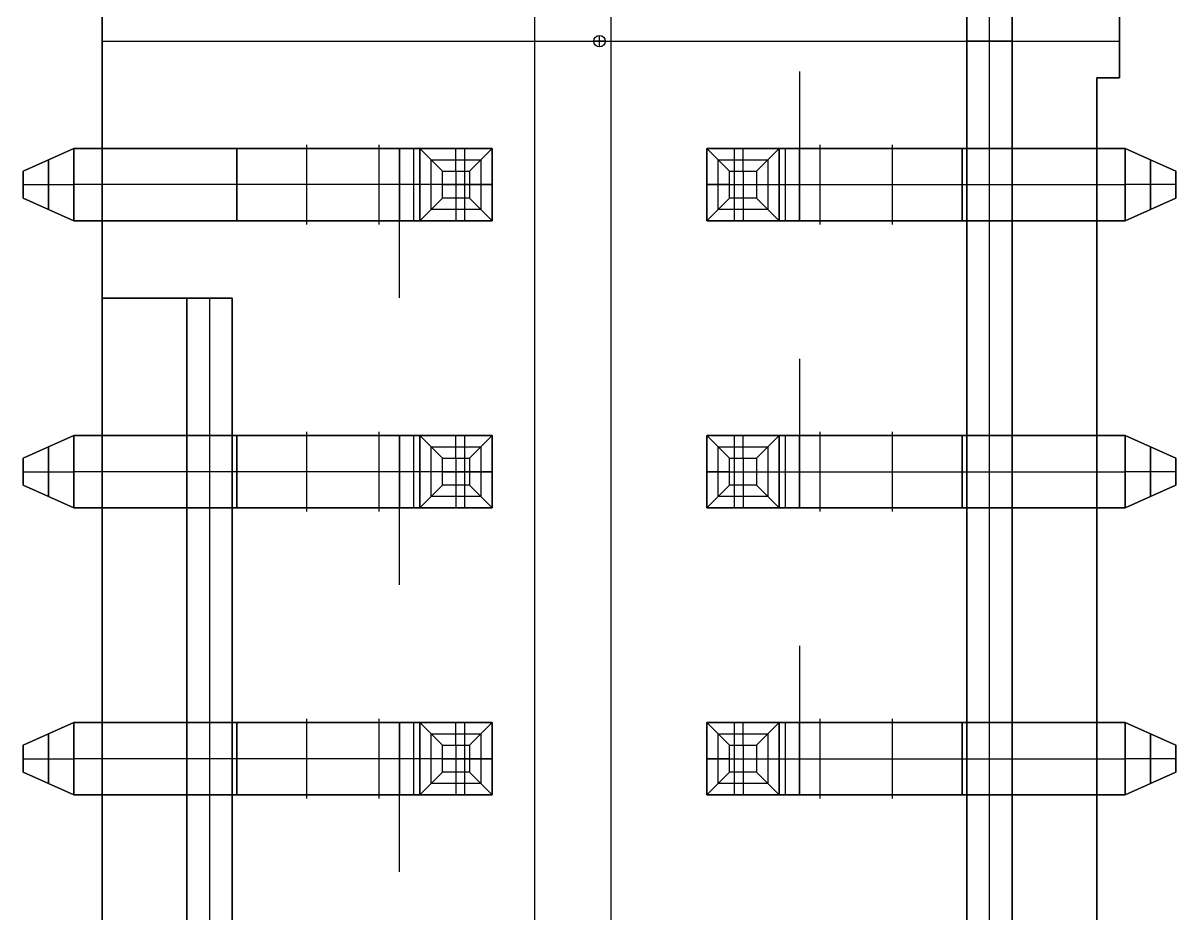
# Model space of a CAD drawing. Extents: x -5.1 to 5.1, y -16.5 to 16.5.
# Drawn here: x -5.1 to 5.1, y -7.72 to 0.16 of the extents above; entities that cross this region are included whole.
import ezdxf

# ---------------------------------------------------------------- set-up
doc = ezdxf.new("R2010")
doc.units = 0
doc.layers.add('DEFAULT', color=7, linetype='CONTINUOUS')
doc.layers.add('IGES_LEVEL_0', color=8, linetype='CONTINUOUS')

msp = doc.modelspace()

# ---------------------------------------------------------------- linework, layer by layer
at = {"layer": 'DEFAULT'}
for p, q in [((0.05, 0), (-0.05, 0)), ((0, -0.05), (0, 0.05))]:
    msp.add_line(p, q, dxfattribs=at)
msp.add_circle((0, 0), 0.05, dxfattribs=at)
at = {"layer": 'IGES_LEVEL_0'}
for p, q in [((-4.4, 16.51), (-4.4, -16.51)), ((-4.4, 16.51), (-4.4, -16.51)), ((-4.4, 16.51), (-4.4, -16.51)), ((3.65, -15.76), (3.65, 15.76)), ((3.65, -15.76), (3.65, 15.76)), ((3.65, 15.76), (3.65, -15.76)), ((3.45, -15.56), (3.45, 15.56)), ((-0.575, 15.36), (-0.575, -15.36)), ((0.1, 15.36), (0.1, -15.36)), ((3.25, 15.36), (3.25, -15.36)), ((3.25, -15.36), (3.25, 15.36)), ((3.25, 15.36), (3.25, -15.36)), ((3.25, -15.36), (3.25, 15.36)), ((3.25, -15.36), (3.25, 15.36)), ((3.25, 15.36), (3.25, -15.36)), ((3.25, -15.36), (3.25, 15.36)), ((-4.4, 2.275), (-4.4, -2.275)), ((-4.4, -2.275), (-4.4, 2.275)), ((-4.4, 2.275), (-4.4, -2.275)), ((4.6, -0.325), (4.6, 0.325)), ((4.6, -0.325), (4.6, 0.325)), ((4.6, -0.325), (4.6, 0.325)), ((4.6, 0.325), (4.6, -0.325)), ((4.6, -0.325), (4.6, 0.325)), ((4.6, -0.325), (4.6, 0.325)), ((4.6, -0.325), (4.6, 0.325)), ((-4.4, 0), (3.25, 0)), ((-4.4, 0), (4.6, 0)), ((3.65, 0), (4.6, 0)), ((3.65, 0), (3.25, 0)), ((1.77, -0.27), (1.77, -1.27)), ((1.77, -0.27), (1.77, -1.27)), ((4.4, -13.635), (4.4, -0.325)), ((4.4, -0.325), (4.6, -0.325)), ((4.4, -0.325), (4.6, -0.325)), ((4.4, -13.635), (4.4, -0.325)), ((4.4, -0.325), (4.6, -0.325)), ((4.6, -0.325), (4.4, -0.325)), ((4.4, -0.325), (4.6, -0.325)), ((4.4, -0.325), (4.4, -13.635)), ((4.4, -13.635), (4.4, -0.325)), ((4.4, -13.635), (4.4, -0.325)), ((4.4, -13.635), (4.4, -0.325)), ((4.4, -0.325), (4.6, -0.325)), ((4.4, -13.635), (4.4, -0.325)), ((4.4, -0.325), (4.6, -0.325)), ((-5.1, -1.15), (-4.65, -0.95)), ((-5.1, -1.15), (-4.65, -0.95)), ((-4.65, -0.95), (-4.65, -1.59)), ((-4.65, -1.59), (-4.65, -0.95)), ((-1.77, -0.95), (-4.65, -0.95)), ((-1.77, -0.95), (-4.65, -0.95)), ((-2.59, -1.622), (-2.59, -0.918)), ((-1.95, -1.622), (-1.95, -0.918)), ((-1.77, -0.95), (-1.77, -1.59)), ((-1.77, -1.59), (-1.77, -0.95)), ((-0.95, -0.95), (-1.77, -0.95)), ((-1.59, -0.95), (-1.77, -0.95)), ((-1.59, -0.95), (-0.95, -0.95)), ((-1.39, -1.15), (-1.59, -0.95)), ((-1.59, -1.59), (-1.59, -0.95)), ((-1.59, -1.59), (-1.59, -0.95)), ((-1.15, -1.15), (-0.95, -0.95)), ((-0.95, -0.95), (-0.95, -1.59)), ((-0.95, -1.59), (-0.95, -0.95)), ((1.15, -1.15), (0.95, -0.95)), ((0.95, -1.59), (0.95, -0.95)), ((0.95, -0.95), (1.59, -0.95)), ((0.95, -0.95), (0.95, -1.59)), ((1.77, -0.95), (0.95, -0.95)), ((1.39, -1.15), (1.59, -0.95)), ((1.59, -0.95), (1.59, -1.59)), ((1.59, -0.95), (1.77, -0.95)), ((1.59, -0.95), (1.59, -1.59)), ((1.77, -0.95), (4.65, -0.95)), ((1.77, -0.95), (1.77, -1.59)), ((1.77, -1.59), (1.77, -0.95)), ((1.77, -0.95), (4.65, -0.95)), ((1.95, -0.918), (1.95, -1.622)), ((2.59, -0.918), (2.59, -1.622)), ((4.65, -0.95), (4.65, -1.59)), ((5.1, -1.15), (4.65, -0.95)), ((5.1, -1.15), (4.65, -0.95)), ((4.65, -1.59), (4.65, -0.95)), ((-5.1, -1.39), (-5.1, -1.15)), ((-5.1, -1.15), (-5.1, -1.39)), ((-1.39, -1.15), (-1.15, -1.15)), ((-1.39, -1.39), (-1.39, -1.15)), ((-1.15, -1.15), (-1.15, -1.39)), ((1.15, -1.39), (1.15, -1.15)), ((1.15, -1.15), (1.39, -1.15)), ((1.39, -1.15), (1.39, -1.39)), ((5.1, -1.39), (5.1, -1.15)), ((5.1, -1.15), (5.1, -1.39)), ((-1.77, -2.27), (-1.77, -1.27)), ((-1.77, -2.27), (-1.77, -1.27)), ((-5.1, -1.39), (-4.65, -1.59)), ((-5.1, -1.39), (-4.65, -1.59)), ((-1.39, -1.39), (-1.59, -1.59)), ((-1.15, -1.39), (-1.39, -1.39)), ((-1.15, -1.39), (-0.95, -1.59)), ((1.15, -1.39), (0.95, -1.59)), ((1.39, -1.39), (1.15, -1.39)), ((1.39, -1.39), (1.59, -1.59)), ((5.1, -1.39), (4.65, -1.59)), ((5.1, -1.39), (4.65, -1.59)), ((-1.77, -1.59), (-4.65, -1.59)), ((-1.77, -1.59), (-4.65, -1.59)), ((-1.59, -1.59), (-1.77, -1.59)), ((-1.77, -1.59), (-0.95, -1.59)), ((-0.95, -1.59), (-1.59, -1.59)), ((1.59, -1.59), (0.95, -1.59)), ((0.95, -1.59), (1.77, -1.59)), ((1.59, -1.59), (1.77, -1.59)), ((1.77, -1.59), (4.65, -1.59)), ((1.77, -1.59), (4.65, -1.59)), ((-3.65, -2.275), (-4.4, -2.275)), ((-4.4, -2.275), (-4.4, -16.51)), ((-4.4, -2.275), (-3.25, -2.275)), ((-4.4, -16.51), (-4.4, -2.275)), ((-4.4, -2.275), (-4.4, -16.51)), ((-3.65, -2.275), (-4.4, -2.275)), ((-4.4, -2.275), (-4.4, -16.51)), ((-3.65, -2.275), (-4.4, -2.275)), ((-4.4, -2.275), (-3.25, -2.275)), ((-4.4, -2.275), (-3.25, -2.275)), ((-4.4, -2.275), (-3.25, -2.275)), ((-3.25, -2.275), (-3.65, -2.275)), ((-3.65, -2.275), (-3.65, -15.76)), ((-3.65, -2.275), (-3.65, -15.76)), ((-3.25, -2.275), (-3.65, -2.275)), ((-3.65, -15.76), (-3.65, -2.275)), ((-3.25, -2.275), (-3.65, -2.275)), ((-3.45, -2.275), (-3.45, -15.56)), ((-3.25, -15.36), (-3.25, -2.275)), ((-3.25, -2.275), (-3.25, -15.36)), ((-3.25, -15.36), (-3.25, -2.275)), ((-3.25, -2.275), (-3.25, -15.36)), ((-3.25, -15.36), (-3.25, -2.275)), ((-3.25, -2.275), (-3.25, -15.36)), ((-3.25, -2.275), (-3.25, -15.36)), ((1.77, -2.81), (1.77, -3.81)), ((1.77, -2.81), (1.77, -3.81)), ((-2.59, -4.162), (-2.59, -3.458)), ((-1.95, -4.162), (-1.95, -3.458)), ((1.95, -3.458), (1.95, -4.162)), ((2.59, -3.458), (2.59, -4.162)), ((-5.1, -3.69), (-4.65, -3.49)), ((-5.1, -3.69), (-4.65, -3.49)), ((-4.65, -3.49), (-4.65, -4.13)), ((-4.65, -4.13), (-4.65, -3.49)), ((-1.77, -3.49), (-4.65, -3.49)), ((-1.77, -3.49), (-4.65, -3.49)), ((-1.77, -3.49), (-1.77, -4.13)), ((-1.77, -4.13), (-1.77, -3.49)), ((-0.95, -3.49), (-1.77, -3.49)), ((-1.59, -3.49), (-1.77, -3.49)), ((-1.59, -3.49), (-0.95, -3.49)), ((-1.39, -3.69), (-1.59, -3.49)), ((-1.59, -4.13), (-1.59, -3.49)), ((-1.59, -4.13), (-1.59, -3.49)), ((-1.15, -3.69), (-0.95, -3.49)), ((-0.95, -3.49), (-0.95, -4.13)), ((-0.95, -4.13), (-0.95, -3.49)), ((1.15, -3.69), (0.95, -3.49)), ((0.95, -4.13), (0.95, -3.49)), ((0.95, -3.49), (1.59, -3.49)), ((0.95, -3.49), (0.95, -4.13)), ((1.77, -3.49), (0.95, -3.49)), ((1.39, -3.69), (1.59, -3.49)), ((1.59, -3.49), (1.59, -4.13)), ((1.59, -3.49), (1.77, -3.49)), ((1.59, -3.49), (1.59, -4.13)), ((1.77, -3.49), (4.65, -3.49)), ((1.77, -3.49), (1.77, -4.13)), ((1.77, -4.13), (1.77, -3.49)), ((1.77, -3.49), (4.65, -3.49)), ((4.65, -3.49), (4.65, -4.13)), ((5.1, -3.69), (4.65, -3.49)), ((5.1, -3.69), (4.65, -3.49)), ((4.65, -4.13), (4.65, -3.49)), ((-5.1, -3.93), (-5.1, -3.69)), ((-5.1, -3.69), (-5.1, -3.93)), ((-1.39, -3.69), (-1.15, -3.69)), ((-1.39, -3.93), (-1.39, -3.69)), ((-1.15, -3.69), (-1.15, -3.93)), ((1.15, -3.93), (1.15, -3.69)), ((1.15, -3.69), (1.39, -3.69)), ((1.39, -3.69), (1.39, -3.93)), ((5.1, -3.93), (5.1, -3.69)), ((5.1, -3.69), (5.1, -3.93)), ((-1.77, -4.81), (-1.77, -3.81)), ((-1.77, -4.81), (-1.77, -3.81)), ((-5.1, -3.93), (-4.65, -4.13)), ((-5.1, -3.93), (-4.65, -4.13)), ((-1.39, -3.93), (-1.59, -4.13)), ((-1.15, -3.93), (-1.39, -3.93)), ((-1.15, -3.93), (-0.95, -4.13)), ((1.15, -3.93), (0.95, -4.13)), ((1.39, -3.93), (1.15, -3.93)), ((1.39, -3.93), (1.59, -4.13)), ((5.1, -3.93), (4.65, -4.13)), ((5.1, -3.93), (4.65, -4.13)), ((-1.77, -4.13), (-4.65, -4.13)), ((-1.77, -4.13), (-4.65, -4.13)), ((-1.59, -4.13), (-1.77, -4.13)), ((-1.77, -4.13), (-0.95, -4.13)), ((-0.95, -4.13), (-1.59, -4.13)), ((1.59, -4.13), (0.95, -4.13)), ((0.95, -4.13), (1.77, -4.13)), ((1.59, -4.13), (1.77, -4.13)), ((1.77, -4.13), (4.65, -4.13)), ((1.77, -4.13), (4.65, -4.13)), ((1.77, -5.35), (1.77, -6.35)), ((1.77, -5.35), (1.77, -6.35)), ((-2.59, -6.702), (-2.59, -5.998)), ((-1.95, -6.702), (-1.95, -5.998)), ((1.95, -5.998), (1.95, -6.702)), ((2.59, -5.998), (2.59, -6.702)), ((-5.1, -6.23), (-4.65, -6.03)), ((-5.1, -6.23), (-4.65, -6.03)), ((-4.65, -6.03), (-4.65, -6.67)), ((-4.65, -6.67), (-4.65, -6.03)), ((-1.77, -6.03), (-4.65, -6.03)), ((-1.77, -6.03), (-4.65, -6.03)), ((-1.77, -6.03), (-1.77, -6.67)), ((-1.77, -6.67), (-1.77, -6.03)), ((-0.95, -6.03), (-1.77, -6.03)), ((-1.59, -6.03), (-1.77, -6.03)), ((-1.59, -6.03), (-0.95, -6.03)), ((-1.39, -6.23), (-1.59, -6.03)), ((-1.59, -6.67), (-1.59, -6.03)), ((-1.59, -6.67), (-1.59, -6.03)), ((-1.15, -6.23), (-0.95, -6.03)), ((-0.95, -6.03), (-0.95, -6.67)), ((-0.95, -6.67), (-0.95, -6.03)), ((1.15, -6.23), (0.95, -6.03)), ((0.95, -6.67), (0.95, -6.03)), ((0.95, -6.03), (1.59, -6.03)), ((0.95, -6.03), (0.95, -6.67)), ((1.77, -6.03), (0.95, -6.03)), ((1.39, -6.23), (1.59, -6.03)), ((1.59, -6.03), (1.59, -6.67)), ((1.59, -6.03), (1.77, -6.03)), ((1.59, -6.03), (1.59, -6.67)), ((1.77, -6.03), (4.65, -6.03)), ((1.77, -6.03), (1.77, -6.67)), ((1.77, -6.67), (1.77, -6.03)), ((1.77, -6.03), (4.65, -6.03)), ((4.65, -6.03), (4.65, -6.67)), ((5.1, -6.23), (4.65, -6.03)), ((5.1, -6.23), (4.65, -6.03)), ((4.65, -6.67), (4.65, -6.03)), ((-5.1, -6.47), (-5.1, -6.23)), ((-5.1, -6.23), (-5.1, -6.47)), ((-1.39, -6.23), (-1.15, -6.23)), ((-1.39, -6.47), (-1.39, -6.23)), ((-1.15, -6.23), (-1.15, -6.47)), ((1.15, -6.47), (1.15, -6.23)), ((1.15, -6.23), (1.39, -6.23)), ((1.39, -6.23), (1.39, -6.47)), ((5.1, -6.47), (5.1, -6.23)), ((5.1, -6.23), (5.1, -6.47)), ((-1.77, -7.35), (-1.77, -6.35)), ((-1.77, -7.35), (-1.77, -6.35)), ((-5.1, -6.47), (-4.65, -6.67)), ((-5.1, -6.47), (-4.65, -6.67)), ((-1.39, -6.47), (-1.59, -6.67)), ((-1.15, -6.47), (-1.39, -6.47)), ((-1.15, -6.47), (-0.95, -6.67)), ((1.15, -6.47), (0.95, -6.67)), ((1.39, -6.47), (1.15, -6.47)), ((1.39, -6.47), (1.59, -6.67)), ((5.1, -6.47), (4.65, -6.67)), ((5.1, -6.47), (4.65, -6.67)), ((-1.77, -6.67), (-4.65, -6.67)), ((-1.77, -6.67), (-4.65, -6.67)), ((-1.59, -6.67), (-1.77, -6.67)), ((-1.77, -6.67), (-0.95, -6.67)), ((-0.95, -6.67), (-1.59, -6.67)), ((1.59, -6.67), (0.95, -6.67)), ((0.95, -6.67), (1.77, -6.67)), ((1.59, -6.67), (1.77, -6.67)), ((1.77, -6.67), (4.65, -6.67)), ((1.77, -6.67), (4.65, -6.67))]:
    msp.add_line(p, q, dxfattribs=at)
at = {"layer": 'IGES_LEVEL_0', "color": 40}
for p, q in [((-5.1, -1.15), (-4.65, -0.95)), ((-5.1, -1.15), (-4.65, -0.95)), ((-4.65, -0.95), (-5.1, -1.15)), ((-5.1, -1.15), (-4.65, -0.95)), ((-4.65, -0.95), (-5.1, -1.15)), ((-4.65, -0.95), (-4.65, -1.59)), ((-4.65, -1.59), (-4.65, -0.95)), ((-4.65, -1.59), (-4.65, -0.95)), ((-4.65, -0.95), (-1.77, -0.95)), ((-1.77, -0.95), (-4.65, -0.95)), ((-4.65, -0.95), (-4.65, -1.59)), ((-1.77, -0.95), (-4.65, -0.95)), ((-4.65, -0.95), (-1.77, -0.95)), ((-3.21, -0.95), (-3.21, -1.59)), ((-3.21, -1.59), (-3.21, -0.95)), ((-1.77, -0.95), (-1.77, -1.59)), ((-1.77, -1.59), (-1.77, -0.95)), ((-1.77, -0.95), (-1.77, -1.59)), ((-0.95, -0.95), (-1.77, -0.95)), ((-1.77, -0.95), (-1.77, -1.59)), ((-1.59, -0.95), (-1.77, -0.95)), ((-0.95, -0.95), (-1.77, -0.95)), ((-1.77, -0.95), (-1.59, -0.95)), ((-1.643, -1.59), (-1.643, -0.95)), ((-0.95, -0.95), (-1.59, -0.95)), ((-1.59, -0.95), (-1.39, -1.15)), ((-1.39, -1.15), (-1.59, -0.95)), ((-1.59, -0.95), (-1.59, -1.59)), ((-1.59, -1.59), (-1.59, -0.95)), ((-1.59, -0.95), (-0.95, -0.95)), ((-1.59, -0.95), (-0.95, -0.95)), ((-1.59, -1.59), (-1.59, -0.95)), ((-1.59, -0.95), (-1.59, -1.59)), ((-1.59, -1.59), (-1.59, -0.95)), ((-1.27, -1.15), (-1.27, -0.95)), ((-1.19, -1.59), (-1.19, -0.95)), ((-0.95, -0.95), (-1.15, -1.15)), ((-1.15, -1.15), (-0.95, -0.95)), ((-0.95, -1.59), (-0.95, -0.95)), ((-0.95, -1.59), (-0.95, -0.95)), ((-0.95, -0.95), (-0.95, -1.59)), ((-0.95, -1.59), (-0.95, -0.95)), ((-0.95, -0.95), (-0.95, -1.59)), ((1.15, -1.15), (0.95, -0.95)), ((0.95, -0.95), (0.95, -1.59)), ((1.59, -0.95), (0.95, -0.95)), ((0.95, -0.95), (1.15, -1.15)), ((0.95, -0.95), (0.95, -1.59)), ((1.77, -0.95), (0.95, -0.95)), ((0.95, -0.95), (1.59, -0.95)), ((1.77, -0.95), (0.95, -0.95)), ((0.95, -0.95), (1.59, -0.95)), ((0.95, -1.59), (0.95, -0.95)), ((0.95, -0.95), (0.95, -1.59)), ((0.95, -1.59), (0.95, -0.95)), ((1.19, -0.95), (1.19, -1.59)), ((1.27, -1.15), (1.27, -0.95)), ((1.59, -0.95), (1.39, -1.15)), ((1.39, -1.15), (1.59, -0.95)), ((1.59, -1.59), (1.59, -0.95)), ((1.59, -0.95), (1.59, -1.59)), ((1.77, -0.95), (1.59, -0.95)), ((1.59, -0.95), (1.59, -1.59)), ((1.59, -1.59), (1.59, -0.95)), ((1.59, -0.95), (1.59, -1.59)), ((1.59, -0.95), (1.77, -0.95)), ((1.643, -0.95), (1.643, -1.59)), ((1.77, -0.95), (1.77, -1.59)), ((4.65, -0.95), (1.77, -0.95)), ((1.77, -1.59), (1.77, -0.95)), ((1.77, -0.95), (4.65, -0.95)), ((1.77, -1.59), (1.77, -0.95)), ((1.77, -1.59), (1.77, -0.95)), ((1.77, -0.95), (4.65, -0.95)), ((4.65, -0.95), (1.77, -0.95)), ((3.21, -0.95), (3.21, -1.59)), ((3.21, -1.59), (3.21, -0.95)), ((5.1, -1.15), (4.65, -0.95)), ((4.65, -0.95), (4.65, -1.59)), ((5.1, -1.15), (4.65, -0.95)), ((4.65, -0.95), (5.1, -1.15)), ((5.1, -1.15), (4.65, -0.95)), ((4.65, -1.59), (4.65, -0.95)), ((4.65, -0.95), (5.1, -1.15)), ((4.65, -1.59), (4.65, -0.95)), ((4.65, -0.95), (4.65, -1.59)), ((-4.875, -1.49), (-4.875, -1.05)), ((-4.875, -1.05), (-4.875, -1.49)), ((-1.49, -1.05), (-1.05, -1.05)), ((-1.49, -1.49), (-1.49, -1.05)), ((-1.05, -1.05), (-1.05, -1.49)), ((1.05, -1.49), (1.05, -1.05)), ((1.05, -1.05), (1.49, -1.05)), ((1.49, -1.05), (1.49, -1.49)), ((4.875, -1.49), (4.875, -1.05)), ((4.875, -1.05), (4.875, -1.49)), ((-5.1, -1.39), (-5.1, -1.15)), ((-5.1, -1.15), (-5.1, -1.39)), ((-5.1, -1.39), (-5.1, -1.15)), ((-5.1, -1.15), (-5.1, -1.39)), ((-5.1, -1.15), (-5.1, -1.39)), ((-1.39, -1.15), (-1.15, -1.15)), ((-1.39, -1.39), (-1.39, -1.15)), ((-1.39, -1.39), (-1.39, -1.15)), ((-1.39, -1.15), (-1.15, -1.15)), ((-1.27, -1.15), (-1.27, -1.39)), ((-1.15, -1.15), (-1.15, -1.39)), ((-1.15, -1.15), (-1.15, -1.39)), ((1.15, -1.39), (1.15, -1.15)), ((1.15, -1.15), (1.39, -1.15)), ((1.15, -1.39), (1.15, -1.15)), ((1.15, -1.15), (1.39, -1.15)), ((1.27, -1.15), (1.27, -1.39)), ((1.39, -1.15), (1.39, -1.39)), ((1.39, -1.15), (1.39, -1.39)), ((5.1, -1.39), (5.1, -1.15)), ((5.1, -1.15), (5.1, -1.39)), ((5.1, -1.39), (5.1, -1.15)), ((5.1, -1.15), (5.1, -1.39)), ((5.1, -1.15), (5.1, -1.39)), ((-5.1, -1.27), (-4.65, -1.27)), ((-5.1, -1.27), (-4.65, -1.27)), ((-1.77, -1.27), (-4.65, -1.27)), ((-1.77, -1.27), (-4.65, -1.27)), ((-0.95, -1.27), (-1.77, -1.27)), ((-1.59, -1.27), (-1.77, -1.27)), ((-1.39, -1.27), (-1.59, -1.27)), ((-1.39, -1.27), (-1.15, -1.27)), ((-1.15, -1.27), (-0.95, -1.27)), ((1.15, -1.27), (0.95, -1.27)), ((0.95, -1.27), (1.77, -1.27)), ((1.15, -1.27), (1.39, -1.27)), ((1.39, -1.27), (1.59, -1.27)), ((1.59, -1.27), (1.77, -1.27)), ((1.77, -1.27), (4.65, -1.27)), ((1.77, -1.27), (4.65, -1.27)), ((5.1, -1.27), (4.65, -1.27)), ((5.1, -1.27), (4.65, -1.27)), ((-5.1, -1.39), (-4.65, -1.59)), ((-4.65, -1.59), (-5.1, -1.39)), ((-5.1, -1.39), (-4.65, -1.59)), ((-4.65, -1.59), (-5.1, -1.39)), ((-5.1, -1.39), (-4.65, -1.59)), ((-1.59, -1.59), (-1.39, -1.39)), ((-1.39, -1.39), (-1.59, -1.59)), ((-1.15, -1.39), (-1.39, -1.39)), ((-1.15, -1.39), (-1.39, -1.39)), ((-1.27, -1.39), (-1.27, -1.59)), ((-1.15, -1.39), (-0.95, -1.59)), ((-0.95, -1.59), (-1.15, -1.39)), ((0.95, -1.59), (1.15, -1.39)), ((1.15, -1.39), (0.95, -1.59)), ((1.39, -1.39), (1.15, -1.39)), ((1.39, -1.39), (1.15, -1.39)), ((1.27, -1.39), (1.27, -1.59)), ((1.59, -1.59), (1.39, -1.39)), ((1.39, -1.39), (1.59, -1.59)), ((5.1, -1.39), (4.65, -1.59)), ((4.65, -1.59), (5.1, -1.39)), ((5.1, -1.39), (4.65, -1.59)), ((4.65, -1.59), (5.1, -1.39)), ((5.1, -1.39), (4.65, -1.59)), ((-1.05, -1.49), (-1.49, -1.49)), ((1.49, -1.49), (1.05, -1.49)), ((-1.77, -1.59), (-4.65, -1.59)), ((-4.65, -1.59), (-1.77, -1.59)), ((-1.77, -1.59), (-4.65, -1.59)), ((-4.65, -1.59), (-1.77, -1.59)), ((-1.77, -1.59), (-0.95, -1.59)), ((-1.77, -1.59), (-1.59, -1.59)), ((-1.59, -1.59), (-1.77, -1.59)), ((-1.77, -1.59), (-0.95, -1.59)), ((-1.59, -1.59), (-0.95, -1.59)), ((-0.95, -1.59), (-1.59, -1.59)), ((-0.95, -1.59), (-1.59, -1.59)), ((0.95, -1.59), (1.59, -1.59)), ((0.95, -1.59), (1.77, -1.59)), ((1.59, -1.59), (0.95, -1.59)), ((0.95, -1.59), (1.77, -1.59)), ((1.59, -1.59), (0.95, -1.59)), ((1.59, -1.59), (1.77, -1.59)), ((1.77, -1.59), (1.59, -1.59)), ((1.77, -1.59), (4.65, -1.59)), ((4.65, -1.59), (1.77, -1.59)), ((1.77, -1.59), (4.65, -1.59)), ((4.65, -1.59), (1.77, -1.59)), ((-5.1, -3.69), (-4.65, -3.49)), ((-5.1, -3.69), (-4.65, -3.49)), ((-4.65, -3.49), (-5.1, -3.69)), ((-5.1, -3.69), (-4.65, -3.49)), ((-4.65, -3.49), (-5.1, -3.69)), ((-4.65, -3.49), (-4.65, -4.13)), ((-4.65, -4.13), (-4.65, -3.49)), ((-4.65, -4.13), (-4.65, -3.49)), ((-4.65, -3.49), (-1.77, -3.49)), ((-1.77, -3.49), (-4.65, -3.49)), ((-4.65, -3.49), (-4.65, -4.13)), ((-1.77, -3.49), (-4.65, -3.49)), ((-4.65, -3.49), (-1.77, -3.49)), ((-3.21, -3.49), (-3.21, -4.13)), ((-3.21, -4.13), (-3.21, -3.49)), ((-1.77, -3.49), (-1.77, -4.13)), ((-1.77, -4.13), (-1.77, -3.49)), ((-1.77, -3.49), (-1.77, -4.13)), ((-0.95, -3.49), (-1.77, -3.49)), ((-1.77, -3.49), (-1.77, -4.13)), ((-1.59, -3.49), (-1.77, -3.49)), ((-0.95, -3.49), (-1.77, -3.49)), ((-1.77, -3.49), (-1.59, -3.49)), ((-1.643, -4.13), (-1.643, -3.49)), ((-0.95, -3.49), (-1.59, -3.49)), ((-1.59, -3.49), (-1.39, -3.69)), ((-1.39, -3.69), (-1.59, -3.49)), ((-1.59, -3.49), (-1.59, -4.13)), ((-1.59, -4.13), (-1.59, -3.49)), ((-1.59, -3.49), (-0.95, -3.49)), ((-1.59, -3.49), (-0.95, -3.49)), ((-1.59, -4.13), (-1.59, -3.49)), ((-1.59, -3.49), (-1.59, -4.13)), ((-1.59, -4.13), (-1.59, -3.49)), ((-1.27, -3.69), (-1.27, -3.49)), ((-1.19, -4.13), (-1.19, -3.49)), ((-0.95, -3.49), (-1.15, -3.69)), ((-1.15, -3.69), (-0.95, -3.49)), ((-0.95, -4.13), (-0.95, -3.49)), ((-0.95, -4.13), (-0.95, -3.49)), ((-0.95, -3.49), (-0.95, -4.13)), ((-0.95, -4.13), (-0.95, -3.49)), ((-0.95, -3.49), (-0.95, -4.13)), ((1.15, -3.69), (0.95, -3.49)), ((0.95, -3.49), (0.95, -4.13)), ((1.59, -3.49), (0.95, -3.49)), ((0.95, -3.49), (1.15, -3.69)), ((0.95, -3.49), (0.95, -4.13)), ((1.77, -3.49), (0.95, -3.49)), ((0.95, -3.49), (1.59, -3.49)), ((1.77, -3.49), (0.95, -3.49)), ((0.95, -3.49), (1.59, -3.49)), ((0.95, -4.13), (0.95, -3.49)), ((0.95, -3.49), (0.95, -4.13)), ((0.95, -4.13), (0.95, -3.49)), ((1.19, -3.49), (1.19, -4.13)), ((1.27, -3.69), (1.27, -3.49)), ((1.59, -3.49), (1.39, -3.69)), ((1.39, -3.69), (1.59, -3.49)), ((1.59, -4.13), (1.59, -3.49)), ((1.59, -3.49), (1.59, -4.13)), ((1.77, -3.49), (1.59, -3.49)), ((1.59, -3.49), (1.59, -4.13)), ((1.59, -4.13), (1.59, -3.49)), ((1.59, -3.49), (1.59, -4.13)), ((1.59, -3.49), (1.77, -3.49)), ((1.643, -3.49), (1.643, -4.13)), ((1.77, -3.49), (1.77, -4.13)), ((4.65, -3.49), (1.77, -3.49)), ((1.77, -4.13), (1.77, -3.49)), ((1.77, -3.49), (4.65, -3.49)), ((1.77, -4.13), (1.77, -3.49)), ((1.77, -4.13), (1.77, -3.49)), ((1.77, -3.49), (4.65, -3.49)), ((4.65, -3.49), (1.77, -3.49)), ((3.21, -3.49), (3.21, -4.13)), ((3.21, -4.13), (3.21, -3.49)), ((5.1, -3.69), (4.65, -3.49)), ((4.65, -3.49), (4.65, -4.13)), ((5.1, -3.69), (4.65, -3.49)), ((4.65, -3.49), (5.1, -3.69)), ((5.1, -3.69), (4.65, -3.49)), ((4.65, -4.13), (4.65, -3.49)), ((4.65, -3.49), (5.1, -3.69)), ((4.65, -4.13), (4.65, -3.49)), ((4.65, -3.49), (4.65, -4.13)), ((-4.875, -4.03), (-4.875, -3.59)), ((-4.875, -3.59), (-4.875, -4.03)), ((-1.49, -3.59), (-1.05, -3.59)), ((-1.49, -4.03), (-1.49, -3.59)), ((-1.05, -3.59), (-1.05, -4.03)), ((1.05, -4.03), (1.05, -3.59)), ((1.05, -3.59), (1.49, -3.59)), ((1.49, -3.59), (1.49, -4.03)), ((4.875, -4.03), (4.875, -3.59)), ((4.875, -3.59), (4.875, -4.03)), ((-5.1, -3.93), (-5.1, -3.69)), ((-5.1, -3.69), (-5.1, -3.93)), ((-5.1, -3.93), (-5.1, -3.69)), ((-5.1, -3.69), (-5.1, -3.93)), ((-5.1, -3.69), (-5.1, -3.93)), ((-1.39, -3.69), (-1.15, -3.69)), ((-1.39, -3.93), (-1.39, -3.69)), ((-1.39, -3.93), (-1.39, -3.69)), ((-1.39, -3.69), (-1.15, -3.69)), ((-1.27, -3.69), (-1.27, -3.93)), ((-1.15, -3.69), (-1.15, -3.93)), ((-1.15, -3.69), (-1.15, -3.93)), ((1.15, -3.93), (1.15, -3.69)), ((1.15, -3.69), (1.39, -3.69)), ((1.15, -3.93), (1.15, -3.69)), ((1.15, -3.69), (1.39, -3.69)), ((1.27, -3.69), (1.27, -3.93)), ((1.39, -3.69), (1.39, -3.93)), ((1.39, -3.69), (1.39, -3.93)), ((5.1, -3.93), (5.1, -3.69)), ((5.1, -3.69), (5.1, -3.93)), ((5.1, -3.93), (5.1, -3.69)), ((5.1, -3.69), (5.1, -3.93)), ((5.1, -3.69), (5.1, -3.93)), ((-5.1, -3.81), (-4.65, -3.81)), ((-5.1, -3.81), (-4.65, -3.81)), ((-1.77, -3.81), (-4.65, -3.81)), ((-1.77, -3.81), (-4.65, -3.81)), ((-0.95, -3.81), (-1.77, -3.81)), ((-1.59, -3.81), (-1.77, -3.81)), ((-1.39, -3.81), (-1.59, -3.81)), ((-1.39, -3.81), (-1.15, -3.81)), ((-1.15, -3.81), (-0.95, -3.81)), ((1.15, -3.81), (0.95, -3.81)), ((0.95, -3.81), (1.77, -3.81)), ((1.15, -3.81), (1.39, -3.81)), ((1.39, -3.81), (1.59, -3.81)), ((1.59, -3.81), (1.77, -3.81)), ((1.77, -3.81), (4.65, -3.81)), ((1.77, -3.81), (4.65, -3.81)), ((5.1, -3.81), (4.65, -3.81)), ((5.1, -3.81), (4.65, -3.81)), ((-5.1, -3.93), (-4.65, -4.13)), ((-4.65, -4.13), (-5.1, -3.93)), ((-5.1, -3.93), (-4.65, -4.13)), ((-4.65, -4.13), (-5.1, -3.93)), ((-5.1, -3.93), (-4.65, -4.13)), ((-1.59, -4.13), (-1.39, -3.93)), ((-1.39, -3.93), (-1.59, -4.13)), ((-1.15, -3.93), (-1.39, -3.93)), ((-1.15, -3.93), (-1.39, -3.93)), ((-1.27, -3.93), (-1.27, -4.13)), ((-1.15, -3.93), (-0.95, -4.13)), ((-0.95, -4.13), (-1.15, -3.93)), ((0.95, -4.13), (1.15, -3.93)), ((1.15, -3.93), (0.95, -4.13)), ((1.39, -3.93), (1.15, -3.93)), ((1.39, -3.93), (1.15, -3.93)), ((1.27, -3.93), (1.27, -4.13)), ((1.59, -4.13), (1.39, -3.93)), ((1.39, -3.93), (1.59, -4.13)), ((5.1, -3.93), (4.65, -4.13)), ((4.65, -4.13), (5.1, -3.93)), ((5.1, -3.93), (4.65, -4.13)), ((4.65, -4.13), (5.1, -3.93)), ((5.1, -3.93), (4.65, -4.13)), ((-1.05, -4.03), (-1.49, -4.03)), ((1.49, -4.03), (1.05, -4.03)), ((-1.77, -4.13), (-4.65, -4.13)), ((-4.65, -4.13), (-1.77, -4.13)), ((-1.77, -4.13), (-4.65, -4.13)), ((-4.65, -4.13), (-1.77, -4.13)), ((-1.77, -4.13), (-0.95, -4.13)), ((-1.77, -4.13), (-1.59, -4.13)), ((-1.59, -4.13), (-1.77, -4.13)), ((-1.77, -4.13), (-0.95, -4.13)), ((-1.59, -4.13), (-0.95, -4.13)), ((-0.95, -4.13), (-1.59, -4.13)), ((-0.95, -4.13), (-1.59, -4.13)), ((0.95, -4.13), (1.59, -4.13)), ((0.95, -4.13), (1.77, -4.13)), ((1.59, -4.13), (0.95, -4.13)), ((0.95, -4.13), (1.77, -4.13)), ((1.59, -4.13), (0.95, -4.13)), ((1.59, -4.13), (1.77, -4.13)), ((1.77, -4.13), (1.59, -4.13)), ((1.77, -4.13), (4.65, -4.13)), ((4.65, -4.13), (1.77, -4.13)), ((1.77, -4.13), (4.65, -4.13)), ((4.65, -4.13), (1.77, -4.13)), ((-5.1, -6.23), (-4.65, -6.03)), ((-5.1, -6.23), (-4.65, -6.03)), ((-4.65, -6.03), (-5.1, -6.23)), ((-5.1, -6.23), (-4.65, -6.03)), ((-4.65, -6.03), (-5.1, -6.23)), ((-4.65, -6.03), (-4.65, -6.67)), ((-4.65, -6.67), (-4.65, -6.03)), ((-4.65, -6.67), (-4.65, -6.03)), ((-4.65, -6.03), (-1.77, -6.03)), ((-1.77, -6.03), (-4.65, -6.03)), ((-4.65, -6.03), (-4.65, -6.67)), ((-1.77, -6.03), (-4.65, -6.03)), ((-4.65, -6.03), (-1.77, -6.03)), ((-3.21, -6.03), (-3.21, -6.67)), ((-3.21, -6.67), (-3.21, -6.03)), ((-1.77, -6.03), (-1.77, -6.67)), ((-1.77, -6.67), (-1.77, -6.03)), ((-1.77, -6.03), (-1.77, -6.67)), ((-0.95, -6.03), (-1.77, -6.03)), ((-1.77, -6.03), (-1.77, -6.67)), ((-1.59, -6.03), (-1.77, -6.03)), ((-0.95, -6.03), (-1.77, -6.03)), ((-1.77, -6.03), (-1.59, -6.03)), ((-1.643, -6.67), (-1.643, -6.03)), ((-0.95, -6.03), (-1.59, -6.03)), ((-1.59, -6.03), (-1.39, -6.23)), ((-1.39, -6.23), (-1.59, -6.03)), ((-1.59, -6.03), (-1.59, -6.67)), ((-1.59, -6.67), (-1.59, -6.03)), ((-1.59, -6.03), (-0.95, -6.03)), ((-1.59, -6.03), (-0.95, -6.03)), ((-1.59, -6.67), (-1.59, -6.03)), ((-1.59, -6.03), (-1.59, -6.67)), ((-1.59, -6.67), (-1.59, -6.03)), ((-1.27, -6.23), (-1.27, -6.03)), ((-1.19, -6.67), (-1.19, -6.03)), ((-0.95, -6.03), (-1.15, -6.23)), ((-1.15, -6.23), (-0.95, -6.03)), ((-0.95, -6.67), (-0.95, -6.03)), ((-0.95, -6.67), (-0.95, -6.03)), ((-0.95, -6.03), (-0.95, -6.67)), ((-0.95, -6.67), (-0.95, -6.03)), ((-0.95, -6.03), (-0.95, -6.67)), ((1.15, -6.23), (0.95, -6.03)), ((0.95, -6.03), (0.95, -6.67)), ((1.59, -6.03), (0.95, -6.03)), ((0.95, -6.03), (1.15, -6.23)), ((0.95, -6.03), (0.95, -6.67)), ((1.77, -6.03), (0.95, -6.03)), ((0.95, -6.03), (1.59, -6.03)), ((1.77, -6.03), (0.95, -6.03)), ((0.95, -6.03), (1.59, -6.03)), ((0.95, -6.67), (0.95, -6.03)), ((0.95, -6.03), (0.95, -6.67)), ((0.95, -6.67), (0.95, -6.03)), ((1.19, -6.03), (1.19, -6.67)), ((1.27, -6.23), (1.27, -6.03)), ((1.59, -6.03), (1.39, -6.23)), ((1.39, -6.23), (1.59, -6.03)), ((1.59, -6.67), (1.59, -6.03)), ((1.59, -6.03), (1.59, -6.67)), ((1.77, -6.03), (1.59, -6.03)), ((1.59, -6.03), (1.59, -6.67)), ((1.59, -6.67), (1.59, -6.03)), ((1.59, -6.03), (1.59, -6.67)), ((1.59, -6.03), (1.77, -6.03)), ((1.643, -6.03), (1.643, -6.67)), ((1.77, -6.03), (1.77, -6.67)), ((4.65, -6.03), (1.77, -6.03)), ((1.77, -6.67), (1.77, -6.03)), ((1.77, -6.03), (4.65, -6.03)), ((1.77, -6.67), (1.77, -6.03)), ((1.77, -6.67), (1.77, -6.03)), ((1.77, -6.03), (4.65, -6.03)), ((4.65, -6.03), (1.77, -6.03)), ((3.21, -6.03), (3.21, -6.67)), ((3.21, -6.67), (3.21, -6.03)), ((5.1, -6.23), (4.65, -6.03)), ((4.65, -6.03), (4.65, -6.67)), ((5.1, -6.23), (4.65, -6.03)), ((4.65, -6.03), (5.1, -6.23)), ((5.1, -6.23), (4.65, -6.03)), ((4.65, -6.67), (4.65, -6.03)), ((4.65, -6.03), (5.1, -6.23)), ((4.65, -6.67), (4.65, -6.03)), ((4.65, -6.03), (4.65, -6.67)), ((-4.875, -6.57), (-4.875, -6.13)), ((-4.875, -6.13), (-4.875, -6.57)), ((-1.49, -6.13), (-1.05, -6.13)), ((-1.49, -6.57), (-1.49, -6.13)), ((-1.05, -6.13), (-1.05, -6.57)), ((1.05, -6.57), (1.05, -6.13)), ((1.05, -6.13), (1.49, -6.13)), ((1.49, -6.13), (1.49, -6.57)), ((4.875, -6.57), (4.875, -6.13)), ((4.875, -6.13), (4.875, -6.57)), ((-5.1, -6.47), (-5.1, -6.23)), ((-5.1, -6.23), (-5.1, -6.47)), ((-5.1, -6.47), (-5.1, -6.23)), ((-5.1, -6.23), (-5.1, -6.47)), ((-5.1, -6.23), (-5.1, -6.47)), ((-1.39, -6.23), (-1.15, -6.23)), ((-1.39, -6.47), (-1.39, -6.23)), ((-1.39, -6.47), (-1.39, -6.23)), ((-1.39, -6.23), (-1.15, -6.23)), ((-1.27, -6.23), (-1.27, -6.47)), ((-1.15, -6.23), (-1.15, -6.47)), ((-1.15, -6.23), (-1.15, -6.47)), ((1.15, -6.47), (1.15, -6.23)), ((1.15, -6.23), (1.39, -6.23)), ((1.15, -6.47), (1.15, -6.23)), ((1.15, -6.23), (1.39, -6.23)), ((1.27, -6.23), (1.27, -6.47)), ((1.39, -6.23), (1.39, -6.47)), ((1.39, -6.23), (1.39, -6.47)), ((5.1, -6.47), (5.1, -6.23)), ((5.1, -6.23), (5.1, -6.47)), ((5.1, -6.47), (5.1, -6.23)), ((5.1, -6.23), (5.1, -6.47)), ((5.1, -6.23), (5.1, -6.47)), ((-5.1, -6.35), (-4.65, -6.35)), ((-5.1, -6.35), (-4.65, -6.35)), ((-1.77, -6.35), (-4.65, -6.35)), ((-1.77, -6.35), (-4.65, -6.35)), ((-0.95, -6.35), (-1.77, -6.35)), ((-1.59, -6.35), (-1.77, -6.35)), ((-1.39, -6.35), (-1.59, -6.35)), ((-1.39, -6.35), (-1.15, -6.35)), ((-1.15, -6.35), (-0.95, -6.35)), ((1.15, -6.35), (0.95, -6.35)), ((0.95, -6.35), (1.77, -6.35)), ((1.15, -6.35), (1.39, -6.35)), ((1.39, -6.35), (1.59, -6.35)), ((1.59, -6.35), (1.77, -6.35)), ((1.77, -6.35), (4.65, -6.35)), ((1.77, -6.35), (4.65, -6.35)), ((5.1, -6.35), (4.65, -6.35)), ((5.1, -6.35), (4.65, -6.35)), ((-5.1, -6.47), (-4.65, -6.67)), ((-4.65, -6.67), (-5.1, -6.47)), ((-5.1, -6.47), (-4.65, -6.67)), ((-4.65, -6.67), (-5.1, -6.47)), ((-5.1, -6.47), (-4.65, -6.67)), ((-1.59, -6.67), (-1.39, -6.47)), ((-1.39, -6.47), (-1.59, -6.67)), ((-1.15, -6.47), (-1.39, -6.47)), ((-1.15, -6.47), (-1.39, -6.47)), ((-1.27, -6.47), (-1.27, -6.67)), ((-1.15, -6.47), (-0.95, -6.67)), ((-0.95, -6.67), (-1.15, -6.47)), ((0.95, -6.67), (1.15, -6.47)), ((1.15, -6.47), (0.95, -6.67)), ((1.39, -6.47), (1.15, -6.47)), ((1.39, -6.47), (1.15, -6.47)), ((1.27, -6.47), (1.27, -6.67)), ((1.59, -6.67), (1.39, -6.47)), ((1.39, -6.47), (1.59, -6.67)), ((5.1, -6.47), (4.65, -6.67)), ((4.65, -6.67), (5.1, -6.47)), ((5.1, -6.47), (4.65, -6.67)), ((4.65, -6.67), (5.1, -6.47)), ((5.1, -6.47), (4.65, -6.67)), ((-1.05, -6.57), (-1.49, -6.57)), ((1.49, -6.57), (1.05, -6.57)), ((-1.77, -6.67), (-4.65, -6.67)), ((-4.65, -6.67), (-1.77, -6.67)), ((-1.77, -6.67), (-4.65, -6.67)), ((-4.65, -6.67), (-1.77, -6.67)), ((-1.77, -6.67), (-0.95, -6.67)), ((-1.77, -6.67), (-1.59, -6.67)), ((-1.59, -6.67), (-1.77, -6.67)), ((-1.77, -6.67), (-0.95, -6.67)), ((-1.59, -6.67), (-0.95, -6.67)), ((-0.95, -6.67), (-1.59, -6.67)), ((-0.95, -6.67), (-1.59, -6.67)), ((0.95, -6.67), (1.59, -6.67)), ((0.95, -6.67), (1.77, -6.67)), ((1.59, -6.67), (0.95, -6.67)), ((0.95, -6.67), (1.77, -6.67)), ((1.59, -6.67), (0.95, -6.67)), ((1.59, -6.67), (1.77, -6.67)), ((1.77, -6.67), (1.59, -6.67)), ((1.77, -6.67), (4.65, -6.67)), ((4.65, -6.67), (1.77, -6.67)), ((1.77, -6.67), (4.65, -6.67)), ((4.65, -6.67), (1.77, -6.67))]:
    msp.add_line(p, q, dxfattribs=at)

doc.saveas('drawing.dxf')
